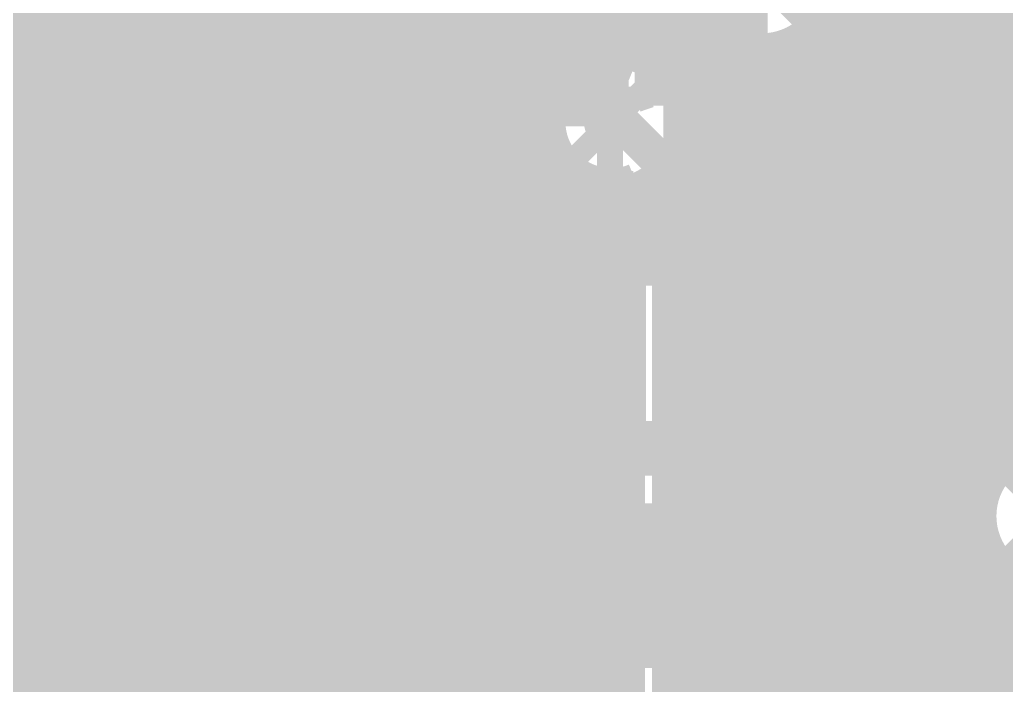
# Model space of a CAD drawing. Extents: x -11 to 221, y -93 to 178.
# Drawn here: x 50.03 to 60.84, y 64.95 to 72.24 of the extents above; entities that cross this region are included whole.
import ezdxf

# ---------------------------------------------------------------- set-up
doc = ezdxf.new("R2010")
doc.units = 0
doc.header["$MEASUREMENT"] = 0
doc.layers.get('0').update_dxf_attribs({"linetype": 'CONTINUOUS'})
for name, color, linetype in [('26-349-0_BOT', 7, 'CONTINUOUS'), ('26-349-0_DRD', 7, 'CONTINUOUS'), ('26-349-0_DRL', 2, 'CONTINUOUS'), ('26-349-0_FAB', 1, 'CONTINUOUS'), ('26-349-0_IN1', 3, 'CONTINUOUS'), ('26-349-0_IN2', 5, 'CONTINUOUS'), ('26-349-0_SMB', 10, 'CONTINUOUS'), ('26-349-0_SMT', 14, 'CONTINUOUS'), ('26-349-0_SPT', 9, 'CONTINUOUS'), ('26-349-0_SST', 12, 'CONTINUOUS'), ('26-349-0_TOP', 11, 'CONTINUOUS'), ('THRUHOLE_TAP', 15, 'CONTINUOUS')]:
    doc.layers.add(name, color=color, linetype=linetype)

# ---------------------------------------------------------------- blocks, each defined once
blk = doc.blocks.new('ROUND_50')
at = {"const_width": 1.09982}
blk.add_lwpolyline([(-0.54991, 0, 1), (0.54991, 0, 1)], format="xyb", close=True, dxfattribs=at)
blk = doc.blocks.new('ROUND_74')
at = {"const_width": 0.29972}
blk.add_lwpolyline([(-0.14986, 0, 1), (0.14986, 0, 1)], format="xyb", close=True, dxfattribs=at)
blk = doc.blocks.new('ROUND_78')
at = {"const_width": 0.29972}
blk.add_lwpolyline([(-0.14986, 0, 1), (0.14986, 0, 1)], format="xyb", close=True, dxfattribs=at)
blk = doc.blocks.new('ROUND_96')
at = {"const_width": 0.50038}
blk.add_lwpolyline([(-0.25019, 0, 1), (0.25019, 0, 1)], format="xyb", close=True, dxfattribs=at)
blk = doc.blocks.new('ROUND_98')
at = {"const_width": 0.10033}
blk.add_lwpolyline([(-0.050164, 0, 1), (0.050164, 0, 1)], format="xyb", close=True, dxfattribs=at)
blk = doc.blocks.new('ROUND_102')
at = {"const_width": 0.10033}
blk.add_lwpolyline([(-0.050164, 0, 1), (0.050164, 0, 1)], format="xyb", close=True, dxfattribs=at)
blk = doc.blocks.new('RECTANGLE_4')
blk.add_solid([(0.4064, 0.4826), (0.4064, -0.4826), (-0.4064, 0.4826), (-0.4064, -0.4826)])
blk = doc.blocks.new('RECTANGLE_7')
blk.add_solid([(1.14935, 1.12522), (1.14935, -1.12522), (-1.14935, 1.12522), (-1.14935, -1.12522)])
blk = doc.blocks.new('RECTANGLE_47')
blk.add_solid([(0.508, 0.9017), (0.508, -0.9017), (-0.508, 0.9017), (-0.508, -0.9017)])
blk = doc.blocks.new('RECTANGLE_63')
blk.add_solid([(0.59944, 1.12522), (0.59944, -1.12522), (-0.59944, 1.12522), (-0.59944, -1.12522)])
blk = doc.blocks.new('OBLONG_64')
at = {"const_width": 0.35052}
blk.add_lwpolyline([(0.27432, 0), (-0.27432, 0)], dxfattribs=at)
at = {"const_width": 0.17526}
for points in [[(-0.36195, 0, 1), (-0.18669, 0, 1)], [(0.18669, 0, 1), (0.36195, 0, 1)]]:
    blk.add_lwpolyline(points, format="xyb", close=True, dxfattribs=at)
blk = doc.blocks.new('RECTANGLE_87')
blk.add_solid([(0.32004, 0.84455), (0.32004, -0.84455), (-0.32004, 0.84455), (-0.32004, -0.84455)])
blk = doc.blocks.new('ROUND_88')
at = {"const_width": 0.10033}
blk.add_lwpolyline([(-0.050164, 0, 1), (0.050164, 0, 1)], format="xyb", close=True, dxfattribs=at)
blk = doc.blocks.new('ROUND_90')
at = {"const_width": 0.50038}
blk.add_lwpolyline([(-0.25019, 0, 1), (0.25019, 0, 1)], format="xyb", close=True, dxfattribs=at)

msp = doc.modelspace()

# ---------------------------------------------------------------- linework, layer by layer
at = {"layer": '26-349-0_BOT'}
for points, const_width in [([(81.407, 29.21), (80.8101, 29.21), (62.23, 29.21), (60.706, 30.734), (60.706, 65.151), (59.436, 66.421), (59.436, 104.648), (58.674, 105.41), (58.42, 105.41)], 0.381), ([(50.0634, 97.409), (50.0634, 69.80428)], 0.254), ([(50.292, 97.409), (50.292, 69.91604)], 0.254), ([(51.6636, 97.409), (51.6636, 69.72046)], 0.254), ([(51.8922, 97.409), (51.8922, 69.50202)], 0.254), ([(52.1208, 97.409), (52.1208, 69.12864)], 0.254), ([(52.3494, 97.409), (52.3494, 53.9877)], 0.254), ([(52.578, 97.409), (52.578, 54.08422)], 0.254), ([(52.8066, 97.409), (52.8066, 54.0893)], 0.254), ([(53.0352, 97.409), (53.0352, 54.00294)], 0.254), ([(53.2638, 97.409), (53.2638, 53.75656)], 0.254), ([(53.4924, 97.409), (53.4924, 55.91048)], 0.254), ([(53.721, 97.409), (53.721, 56.25338)], 0.254), ([(53.9496, 97.409), (53.9496, 56.3626)], 0.254), ([(54.1782, 97.409), (54.1782, 56.37784)], 0.254), ([(54.4068, 97.409), (54.4068, 56.30418)], 0.254), ([(54.6354, 97.409), (54.6354, 56.08828)], 0.254), ([(54.864, 97.409), (54.864, 51.88458)], 0.254), ([(55.0926, 97.409), (55.0926, 51.71186)], 0.254), ([(56.4642, 79.26578), (56.4642, 71.74738)], 0.254), ([(55.3212, 79.2099), (55.3212, 40.513)], 0.254), ([(51.435, 79.12862), (51.435, 69.86016)], 0.254), ([(50.5206, 79.0194), (50.5206, 69.98208)], 0.254), ([(51.2064, 78.93812), (51.2064, 69.9516)], 0.254), ([(55.5498, 78.96606), (55.5498, 40.513)], 0.254), ([(56.2356, 78.9813), (56.2356, 71.68388)], 0.254), ([(50.7492, 78.89748), (50.7492, 70.00748)], 0.254), ([(50.9778, 78.87462), (50.9778, 69.99732)], 0.254), ([(55.7784, 78.8797), (55.7784, 45.48886)], 0.254), ([(56.007, 78.88478), (56.007, 71.49084)], 0.254), ([(57.277, 51.943), (57.277, 75.184)], 0.381), ([(56.6928, 74.94778), (56.6928, 71.72452)], 0.254), ([(56.7563, 74.8284), (56.7563, 71.70166)], 0.254), ([(58.039, 56.769), (58.039, 72.644), (58.039, 72.6948), (58.166, 72.69988)], 0.381), ([(56.7563, 72.2884), (17.145, 72.2884)], 0.254), ([(56.7563, 72.0598), (17.145, 72.0598)], 0.254), ([(56.7563, 71.8312), (17.145, 71.8312)], 0.254), ([(56.1086, 71.6026), (17.145, 71.6026)], 0.254), ([(55.93842, 71.374), (17.145, 71.374)], 0.254), ([(55.88508, 71.1454), (17.145, 71.1454)], 0.254), ([(55.9181, 70.9168), (17.145, 70.9168)], 0.254), ([(56.007, 70.74662), (56.007, 63.87084)], 0.254), ([(56.05526, 70.6882), (17.145, 70.6882)], 0.254), ([(56.2356, 70.55612), (56.2356, 64.06388)], 0.254), ([(56.6928, 70.51548), (56.6928, 64.10452)], 0.254), ([(56.7563, 70.53834), (56.7563, 64.08166)], 0.254), ([(56.7563, 70.4596), (26.19248, 70.4596)], 0.254), ([(56.4642, 70.49262), (56.4642, 64.12738)], 0.254), ([(56.7563, 70.231), (26.53538, 70.231)], 0.254), ([(50.65268, 70.0024), (26.6446, 70.0024)], 0.254), ([(56.7563, 70.0024), (50.94732, 70.0024)], 0.254), ([(50.0126, 69.7738), (26.65984, 69.7738)], 0.254), ([(56.7563, 69.7738), (51.5874, 69.7738)], 0.254), ([(56.7563, 69.5452), (51.8541, 69.5452)], 0.254), ([(56.7563, 69.3166), (52.02428, 69.3166)], 0.254), ([(56.7563, 69.088), (52.13604, 69.088)], 0.254), ([(56.7563, 68.8594), (52.20208, 68.8594)], 0.254), ([(56.7563, 68.6308), (52.22748, 68.6308)], 0.254), ([(56.7563, 68.4022), (52.21732, 68.4022)], 0.254), ([(56.7563, 68.1736), (52.1716, 68.1736)], 0.254), ([(52.1208, 68.03136), (52.1208, 53.70322)], 0.254), ([(56.7563, 67.945), (52.08016, 67.945)], 0.254), ([(56.7563, 67.7164), (51.94046, 67.7164)], 0.254), ([(51.8922, 67.65544), (51.8922, 40.513)], 0.254), ([(56.7563, 67.4878), (51.72202, 67.4878)], 0.254), ([(51.6636, 67.43954), (51.6636, 40.513)], 0.254), ([(50.25136, 67.2592), (17.145, 67.2592)], 0.254), ([(50.0634, 67.35318), (50.0634, 40.513)], 0.254), ([(56.7563, 67.2592), (51.34864, 67.2592)], 0.254), ([(51.435, 67.2973), (51.435, 40.513)], 0.254), ([(50.292, 67.24396), (50.292, 40.513)], 0.254), ([(50.5206, 67.17792), (50.5206, 40.513)], 0.254), ([(50.7492, 67.14998), (50.7492, 40.513)], 0.254), ([(50.9778, 67.16014), (50.9778, 40.513)], 0.254), ([(51.2064, 67.2084), (51.2064, 40.513)], 0.254), ([(56.7563, 67.0306), (17.145, 67.0306)], 0.254), ([(56.7563, 66.802), (17.145, 66.802)], 0.254), ([(56.7563, 66.5734), (17.145, 66.5734)], 0.254), ([(56.7563, 66.3448), (17.145, 66.3448)], 0.254), ([(56.7563, 66.1162), (17.145, 66.1162)], 0.254), ([(56.7563, 65.8876), (17.145, 65.8876)], 0.254), ([(56.7563, 65.659), (17.145, 65.659)], 0.254), ([(56.7563, 65.4304), (17.145, 65.4304)], 0.254), ([(56.7563, 65.2018), (17.145, 65.2018)], 0.254), ([(56.7563, 64.9732), (17.145, 64.9732)], 0.254)]:
    msp.add_lwpolyline(points, dxfattribs=dict(at, const_width=const_width))
at = {"layer": '26-349-0_BOT', "const_width": 0.254}
for points in [[(56.515, 71.74992, 0.4142136), (55.88508, 71.12)], [(56.515, 71.74992, 0.4142136), (55.88508, 71.12)], [(56.7563, 71.70166, 0.0986279), (56.515, 71.74972)], [(56.7563, 71.70166, 0.0986279), (56.515, 71.74972)], [(55.88508, 71.12, 0.4142136), (56.515, 70.49008)], [(55.88508, 71.12, 0.4142136), (56.515, 70.49008)], [(56.515, 70.49008, 0.0986273), (56.75637, 70.53816)], [(56.515, 70.49008, 0.0986273), (56.75637, 70.53816)], [(50.8, 70.01002, 0.4142136), (49.36998, 68.58)], [(52.23002, 68.58, 0.4142136), (50.8, 70.01002)], [(49.36998, 68.58, 0.4142136), (50.8, 67.14998)], [(50.8, 67.14998, 0.4142136), (52.23002, 68.58)]]:
    msp.add_lwpolyline(points, format="xyb", dxfattribs=at)
at = {"layer": '26-349-0_DRD', "const_width": 0.254}
for points in [[(60.5028, 74.8538), (60.5028, 72.3138)], [(63.0428, 74.8538), (60.5028, 72.3138)], [(60.5028, 74.8538), (60.5028, 72.3138)], [(63.0428, 74.8538), (60.5028, 72.3138)], [(59.436, 71.42988), (56.896, 73.96988), (56.896, 71.42988)], [(56.896, 73.96988), (56.896, 71.42988)], [(59.436, 73.96988), (56.896, 71.42988)], [(59.436, 71.42988), (56.896, 73.96988)], [(56.896, 73.96988), (56.896, 71.42988)], [(59.436, 73.96988), (56.896, 71.42988)], [(59.436, 71.42988), (56.896, 73.96988)], [(56.896, 73.96988), (56.896, 71.42988)], [(59.436, 73.96988), (56.896, 71.42988)], [(59.436, 71.42988), (56.896, 73.96988)], [(56.896, 73.96988), (56.896, 71.42988)], [(59.436, 73.96988), (56.896, 71.42988)], [(59.436, 73.96988), (56.896, 71.42988)], [(59.436, 71.42988), (56.896, 73.96988)], [(59.436, 71.42988), (59.436, 73.96988)], [(59.436, 71.42988), (59.436, 73.96988)], [(59.436, 71.42988), (59.436, 73.96988)], [(59.436, 71.42988), (59.436, 73.96988)], [(59.436, 71.42988), (59.436, 73.96988)], [(52.705, 73.66), (52.705, 71.12)], [(55.245, 73.66), (52.705, 71.12)], [(55.245, 71.12), (52.705, 73.66)], [(55.245, 71.12), (55.245, 73.66)], [(55.245, 72.39), (55.245, 69.85)], [(57.785, 72.39), (55.245, 69.85)], [(57.785, 69.85), (55.245, 72.39)], [(55.245, 72.39), (55.245, 69.85)], [(57.785, 72.39), (55.245, 69.85)], [(57.785, 69.85), (55.245, 72.39)], [(57.785, 69.85), (57.785, 72.39)], [(57.785, 69.85), (57.785, 72.39)], [(60.5028, 72.3138), (63.0428, 72.3138)], [(60.5028, 72.3138), (63.0428, 72.3138)], [(51.435, 71.755), (51.435, 69.215)], [(53.975, 71.755), (51.435, 71.755)], [(53.975, 71.755), (51.435, 69.215)], [(53.975, 69.215), (51.435, 71.755)], [(52.705, 71.755), (52.705, 69.215)], [(55.245, 71.755), (52.705, 71.755)], [(55.245, 71.755), (52.705, 69.215)], [(55.245, 69.215), (52.705, 71.755)], [(53.975, 71.755), (53.975, 69.215)], [(56.515, 71.755), (53.975, 71.755)], [(56.515, 71.755), (53.975, 69.215)], [(56.515, 69.215), (53.975, 71.755)], [(53.975, 69.215), (53.975, 71.755)], [(55.245, 69.215), (55.245, 71.755)], [(56.515, 69.215), (56.515, 71.755)], [(56.896, 71.42988), (59.436, 71.42988)], [(56.896, 71.42988), (59.436, 71.42988)], [(56.896, 71.42988), (59.436, 71.42988)], [(56.896, 71.42988), (59.436, 71.42988)], [(56.896, 71.42988), (59.436, 71.42988)], [(52.705, 71.12), (55.245, 71.12)], [(51.435, 70.485), (51.435, 67.945)], [(53.975, 70.485), (51.435, 70.485)], [(53.975, 70.485), (51.435, 67.945)], [(53.975, 67.945), (51.435, 70.485)], [(52.705, 70.485), (52.705, 67.945)], [(55.245, 70.485), (52.705, 70.485)], [(55.245, 70.485), (52.705, 67.945)], [(55.245, 67.945), (52.705, 70.485)], [(53.975, 70.485), (53.975, 67.945)], [(56.515, 70.485), (53.975, 70.485)], [(56.515, 70.485), (53.975, 67.945)], [(56.515, 67.945), (53.975, 70.485)], [(53.975, 67.945), (53.975, 70.485)], [(55.245, 67.945), (55.245, 70.485)], [(56.515, 67.945), (56.515, 70.485)], [(55.245, 69.85), (57.785, 69.85)], [(55.245, 69.85), (57.785, 69.85)], [(50.8, 69.215), (50.165, 68.58)], [(51.435, 68.58), (50.8, 69.215)], [(51.435, 69.215), (51.435, 66.675)], [(53.975, 69.215), (51.435, 69.215)], [(53.975, 69.215), (51.435, 66.675)], [(53.975, 66.675), (51.435, 69.215)], [(51.435, 69.215), (53.975, 69.215)], [(52.705, 69.215), (52.705, 66.675)], [(55.245, 69.215), (52.705, 69.215)], [(55.245, 69.215), (52.705, 66.675)], [(55.245, 66.675), (52.705, 69.215)], [(52.705, 69.215), (55.245, 69.215)], [(53.975, 66.675), (53.975, 69.215)], [(53.975, 69.215), (53.975, 66.675)], [(56.515, 69.215), (53.975, 69.215)], [(56.515, 69.215), (53.975, 66.675)], [(56.515, 66.675), (53.975, 69.215)], [(53.975, 69.215), (56.515, 69.215)], [(55.245, 66.675), (55.245, 69.215)], [(56.515, 66.675), (56.515, 69.215)], [(50.165, 68.58), (50.8, 67.945)], [(50.8, 67.945), (51.435, 68.58)], [(60.071, 68.072), (60.071, 65.532)], [(62.611, 68.072), (60.071, 68.072)], [(62.611, 68.072), (60.071, 65.532)], [(62.611, 65.532), (60.071, 68.072)], [(50.165, 67.945), (50.165, 65.405)], [(52.705, 67.945), (50.165, 67.945)], [(52.705, 67.945), (50.165, 65.405)], [(52.705, 65.405), (50.165, 67.945)], [(51.435, 67.945), (51.435, 65.405)], [(53.975, 67.945), (51.435, 67.945)], [(53.975, 67.945), (51.435, 65.405)], [(53.975, 65.405), (51.435, 67.945)], [(51.435, 67.945), (53.975, 67.945)], [(52.705, 65.405), (52.705, 67.945)], [(52.705, 67.945), (52.705, 65.405)], [(55.245, 67.945), (52.705, 67.945)], [(55.245, 67.945), (52.705, 65.405)], [(55.245, 65.405), (52.705, 67.945)], [(52.705, 67.945), (55.245, 67.945)], [(53.975, 67.945), (53.975, 65.405)], [(56.515, 67.945), (53.975, 67.945)], [(56.515, 67.945), (53.975, 65.405)], [(56.515, 65.405), (53.975, 67.945)], [(53.975, 65.405), (53.975, 67.945)], [(53.975, 67.945), (56.515, 67.945)], [(55.245, 65.405), (55.245, 67.945)], [(56.515, 65.405), (56.515, 67.945)], [(57.531, 67.31), (57.531, 64.77)], [(60.071, 67.31), (57.531, 67.31)], [(60.071, 67.31), (57.531, 64.77)], [(60.071, 64.77), (57.531, 67.31)], [(60.071, 64.77), (60.071, 67.31)], [(51.435, 66.675), (53.975, 66.675)], [(52.705, 66.675), (52.705, 64.135)], [(55.245, 66.675), (52.705, 66.675)], [(55.245, 66.675), (52.705, 64.135)], [(55.245, 64.135), (52.705, 66.675)], [(52.705, 66.675), (55.245, 66.675)], [(53.975, 66.675), (53.975, 64.135)], [(56.515, 66.675), (53.975, 66.675)], [(56.515, 66.675), (53.975, 64.135)], [(56.515, 64.135), (53.975, 66.675)], [(53.975, 66.675), (56.515, 66.675)], [(55.245, 64.135), (55.245, 66.675)], [(56.515, 64.135), (56.515, 66.675)], [(60.071, 65.532), (62.611, 65.532)], [(50.165, 65.405), (52.705, 65.405)], [(51.435, 65.405), (53.975, 65.405)], [(52.705, 65.405), (52.705, 62.865)], [(55.245, 65.405), (52.705, 65.405)], [(55.245, 65.405), (52.705, 62.865)], [(55.245, 62.865), (52.705, 65.405)], [(52.705, 65.405), (55.245, 65.405)], [(53.975, 65.405), (53.975, 62.865)], [(56.515, 65.405), (53.975, 65.405)], [(56.515, 65.405), (53.975, 62.865)], [(56.515, 62.865), (53.975, 65.405)], [(53.975, 65.405), (56.515, 65.405)], [(55.245, 62.865), (55.245, 65.405)], [(56.515, 62.865), (56.515, 65.405)]]:
    msp.add_lwpolyline(points, dxfattribs=at)
at = {"layer": '26-349-0_FAB', "const_width": 0.254}
for points in [[(-7.62, 142.24), (-7.62, 102.87), (17.78, 102.87), (17.78, 93.345), (55.88, 93.345), (55.88, 55.245), (48.895, 55.245), (48.895, -6.985), (109.22, -6.985), (109.22, 45.72), (66.04, 45.72), (66.04, 142.875), (33.655, 142.875), (27.94, 148.59), (27.94, 152.4), (11.43, 152.4), (11.43, 142.24), (-7.62, 142.24)], [(17.78, 88.9), (17.78, 41.275), (47.625, 41.275), (47.625, 56.515), (55.245, 56.515), (55.245, 92.71), (17.78, 92.71), (17.78, 88.9)]]:
    msp.add_lwpolyline(points, dxfattribs=at)
at = {"layer": '26-349-0_IN1'}
for points, const_width in [([(59.4614, 129.98704), (59.4614, 25.88768)], 0.254), ([(59.2328, 112.395), (59.2328, 52.324)], 0.254), ([(59.69, 91.83878), (59.69, 25.62098)], 0.254), ([(59.0042, 82.02422), (59.0042, 52.6415)], 0.254), ([(50.8, 68.58), (50.8, 70.231), (50.927, 70.358), (50.927, 71.501), (50.927, 79.502)], 0.381), ([(50.8, 68.58), (50.927, 68.707), (50.927, 70.358), (50.927, 71.501), (50.927, 79.502)], 0.381), ([(59.9186, 76.33462), (59.9186, 25.07996)], 0.254), ([(60.1472, 76.16952), (60.1472, 5.461)], 0.254), ([(60.3758, 76.10602), (60.3758, 5.461)], 0.254), ([(60.579, 76.11364), (60.579, 23.876)], 0.254), ([(57.1754, 74.4601), (57.1754, 71.46544)], 0.254), ([(57.404, 74.46264), (57.404, 71.23684)], 0.254), ([(56.9468, 74.33818), (56.9468, 71.70928)], 0.254), ([(56.769, 74.2442), (56.769, 71.8058)], 0.254), ([(58.7756, 72.29602), (58.7756, 52.76342)], 0.254), ([(57.6199, 72.2122), (56.769, 72.2122)], 0.254), ([(57.6326, 72.1995), (57.6326, 71.0057)], 0.254), ([(60.579, 72.2122), (58.70956, 72.2122)], 0.254), ([(57.8612, 72.0344), (57.8612, 57.47766)], 0.254), ([(58.547, 72.07504), (58.547, 57.29478)], 0.254), ([(58.01614, 71.9836), (56.769, 71.9836)], 0.254), ([(58.0898, 71.9709), (58.0898, 57.49798)], 0.254), ([(60.579, 71.9836), (58.31332, 71.9836)], 0.254), ([(58.3184, 71.9836), (58.3184, 57.44464)], 0.254), ([(60.579, 71.755), (56.87822, 71.755)], 0.254), ([(56.515, 71.12), (56.134, 71.501), (50.927, 71.501), (50.927, 70.358), (50.8, 70.231), (50.8, 68.58)], 0.381), ([(60.579, 71.5264), (57.12206, 71.5264)], 0.254), ([(57.1373, 71.50354), (57.58434, 71.0565)], 0.254), ([(60.579, 71.2978), (57.34304, 71.2978)], 0.254), ([(56.515, 63.5), (57.15, 64.135), (57.15, 70.612), (56.642, 71.12), (56.515, 71.12)], 0.381), ([(60.579, 71.0692), (57.57164, 71.0692)], 0.254), ([(60.579, 70.8406), (57.72912, 70.8406)], 0.254), ([(57.7723, 70.612), (57.7723, 64.135)], 0.254), ([(60.579, 70.612), (57.7723, 70.612)], 0.254), ([(60.579, 70.3834), (57.7723, 70.3834)], 0.254), ([(60.579, 70.1548), (57.7723, 70.1548)], 0.254), ([(60.579, 69.9262), (57.7723, 69.9262)], 0.254), ([(60.579, 69.6976), (57.7723, 69.6976)], 0.254), ([(60.579, 69.469), (57.7723, 69.469)], 0.254), ([(60.579, 69.2404), (57.7723, 69.2404)], 0.254), ([(60.579, 69.0118), (57.7723, 69.0118)], 0.254), ([(60.579, 68.7832), (57.7723, 68.7832)], 0.254), ([(60.579, 68.5546), (57.7723, 68.5546)], 0.254), ([(60.579, 68.326), (57.7723, 68.326)], 0.254), ([(60.579, 68.0974), (57.7723, 68.0974)], 0.254), ([(60.579, 67.8688), (57.7723, 67.8688)], 0.254), ([(60.579, 67.6402), (57.7723, 67.6402)], 0.254), ([(60.579, 67.4116), (57.7723, 67.4116)], 0.254), ([(60.579, 67.183), (57.7723, 67.183)], 0.254), ([(60.579, 66.9544), (57.7723, 66.9544)], 0.254), ([(60.579, 66.7258), (57.7723, 66.7258)], 0.254), ([(60.579, 66.4972), (57.7723, 66.4972)], 0.254), ([(60.579, 66.2686), (57.7723, 66.2686)], 0.254), ([(60.579, 66.04), (57.7723, 66.04)], 0.254), ([(60.579, 65.8114), (57.7723, 65.8114)], 0.254), ([(60.579, 65.5828), (57.7723, 65.5828)], 0.254), ([(60.579, 65.3542), (57.7723, 65.3542)], 0.254), ([(60.579, 65.1256), (57.7723, 65.1256)], 0.254), ([(60.579, 64.897), (57.7723, 64.897)], 0.254)]:
    msp.add_lwpolyline(points, dxfattribs=dict(at, const_width=const_width))
at = {"layer": '26-349-0_IN1', "const_width": 0.254}
for points in [[(57.43448, 72.69988, 0.4142136), (58.166, 71.96836)], [(57.43448, 72.69988, 0.4142136), (58.166, 71.96836)], [(58.166, 71.96836, 0.4142136), (58.89752, 72.69988)], [(58.166, 71.96836, 0.4142136), (58.89752, 72.69988)], [(57.1373, 71.50354, 0.1674784), (56.76889, 71.80549)], [(57.1373, 71.50354, 0.1674784), (56.76889, 71.80549)], [(57.7723, 70.612, 0.1989124), (57.59003, 71.05203)]]:
    msp.add_lwpolyline(points, format="xyb", dxfattribs=at)
at = {"layer": '26-349-0_IN2', "const_width": 0.254}
for points in [[(59.4106, 130.00736), (59.4106, 66.44386)], [(59.6392, 94.234), (59.6392, 58.59018)], [(59.8678, 93.9165), (59.8678, 25.26538)], [(60.7822, 93.9165), (60.7822, 67.27444)], [(60.0964, 93.79204), (60.0964, 5.461)], [(60.325, 93.75648), (60.325, 5.461)], [(60.5536, 93.79204), (60.5536, 5.461)], [(59.182, 82.296), (59.182, 66.66484)], [(58.9534, 81.9785), (58.9534, 66.75628)], [(57.404, 74.46264), (57.404, 61.468)], [(57.5818, 72.26046), (57.5818, 57.3405)], [(57.6199, 72.2122), (57.404, 72.2122)], [(64.516, 72.2122), (58.70956, 72.2122)], [(58.7248, 72.22744), (58.7248, 66.76644)], [(57.8104, 72.0598), (57.8104, 57.46242)], [(58.4962, 72.0471), (58.4962, 66.70548)], [(58.01614, 71.9836), (57.404, 71.9836)], [(58.039, 71.97852), (58.039, 57.50052)], [(58.2676, 71.97598), (58.2676, 66.54038)], [(64.516, 71.9836), (58.31332, 71.9836)], [(64.516, 71.755), (57.404, 71.755)], [(64.516, 71.5264), (57.404, 71.5264)], [(64.516, 71.2978), (57.404, 71.2978)], [(64.516, 71.0692), (57.404, 71.0692)], [(64.516, 70.8406), (57.404, 70.8406)], [(64.516, 70.612), (57.404, 70.612)], [(64.516, 70.3834), (57.404, 70.3834)], [(64.516, 70.1548), (57.404, 70.1548)], [(64.516, 69.9262), (57.404, 69.9262)], [(64.516, 69.6976), (57.404, 69.6976)], [(64.516, 69.469), (57.404, 69.469)], [(64.516, 69.2404), (57.404, 69.2404)], [(64.516, 69.0118), (57.404, 69.0118)], [(64.516, 68.7832), (57.404, 68.7832)], [(64.516, 68.5546), (57.404, 68.5546)], [(64.516, 68.326), (57.404, 68.326)], [(64.516, 68.0974), (57.404, 68.0974)], [(64.516, 67.8688), (57.404, 67.8688)], [(64.516, 67.6402), (57.404, 67.6402)], [(60.93714, 67.4116), (57.404, 67.4116)], [(60.71616, 67.183), (57.404, 67.183)], [(60.62472, 66.9544), (57.404, 66.9544)], [(58.547, 66.7258), (57.404, 66.7258)], [(60.61202, 66.7258), (59.055, 66.7258)], [(58.2295, 66.4972), (57.404, 66.4972)], [(60.67552, 66.4972), (59.3725, 66.4972)], [(60.7822, 66.32956), (60.7822, 5.461)], [(58.10504, 66.2686), (57.404, 66.2686)], [(60.84062, 66.2686), (59.49442, 66.2686)], [(58.06948, 66.04), (57.404, 66.04)], [(64.516, 66.04), (59.53252, 66.04)], [(58.10504, 65.8114), (57.404, 65.8114)], [(64.516, 65.8114), (59.49442, 65.8114)], [(59.4106, 65.63614), (59.4106, 58.96864)], [(58.2295, 65.5828), (57.404, 65.5828)], [(58.2676, 65.53962), (58.2676, 58.73496)], [(64.516, 65.5828), (59.3725, 65.5828)], [(59.182, 65.41516), (59.182, 59.1058)], [(58.547, 65.3542), (57.404, 65.3542)], [(58.4962, 65.37452), (58.4962, 59.00928)], [(58.7248, 65.31102), (58.7248, 59.12104)], [(58.9534, 65.32372), (58.9534, 59.15152)], [(61.4172, 65.3542), (59.055, 65.3542)], [(61.4172, 65.1256), (57.404, 65.1256)], [(61.4172, 64.897), (57.404, 64.897)]]:
    msp.add_lwpolyline(points, dxfattribs=at)
for points in [[(57.43448, 72.69988, 0.4142136), (58.166, 71.96836)], [(57.43448, 72.69988, 0.4142136), (58.166, 71.96836)], [(58.166, 71.96836, 0.4142136), (58.89752, 72.69988)], [(58.166, 71.96836, 0.4142136), (58.89752, 72.69988)], [(61.341, 67.53352, 0.4142136), (60.60948, 66.802)], [(58.801, 66.77152, 0.4142136), (58.06948, 66.04)], [(59.53252, 66.04, 0.4142136), (58.801, 66.77152)], [(60.60948, 66.802, 0.4142136), (61.341, 66.07048)], [(58.06948, 66.04, 0.4142136), (58.801, 65.30848)], [(58.801, 65.30848, 0.4142136), (59.53252, 66.04)]]:
    msp.add_lwpolyline(points, format="xyb", dxfattribs=at)
at = {"layer": '26-349-0_SMB', "const_width": 0.254}
for points in [[(52.1462, 97.028), (52.1462, 56.769)], [(52.3748, 97.028), (52.3748, 56.769)], [(52.6034, 97.028), (52.6034, 56.769)], [(52.832, 97.028), (52.832, 56.769)], [(53.0606, 97.028), (53.0606, 56.769)], [(53.2892, 97.028), (53.2892, 56.769)], [(53.5178, 97.028), (53.5178, 56.769)], [(53.7464, 97.028), (53.7464, 56.769)], [(53.975, 97.028), (53.975, 56.769)], [(54.2036, 97.028), (54.2036, 56.769)], [(54.4322, 97.028), (54.4322, 56.769)], [(54.6608, 97.028), (54.6608, 56.769)], [(50.0888, 78.359), (50.0888, 54.737)], [(50.3174, 78.359), (50.3174, 54.737)], [(50.546, 78.359), (50.546, 54.737)], [(50.7746, 78.359), (50.7746, 54.737)], [(51.0032, 78.359), (51.0032, 54.737)], [(51.2318, 78.359), (51.2318, 54.737)], [(51.4604, 78.359), (51.4604, 54.737)], [(51.689, 78.359), (51.689, 54.737)], [(51.9176, 78.359), (51.9176, 54.737)], [(55.626, 76.835), (55.626, 56.769), (51.943, 56.769), (51.943, 54.737), (44.196, 54.737), (44.196, 51.308), (29.21, 51.308)], [(54.8894, 76.835), (54.8894, 56.769)], [(55.118, 76.835), (55.118, 56.769)], [(55.3466, 76.835), (55.3466, 56.769)], [(55.5752, 76.835), (55.5752, 56.769)], [(55.626, 72.2122), (47.879, 72.2122)], [(55.626, 71.9836), (47.879, 71.9836)], [(55.626, 71.755), (47.879, 71.755)], [(55.626, 71.5264), (47.879, 71.5264)], [(55.626, 71.2978), (47.879, 71.2978)], [(55.626, 71.0692), (47.879, 71.0692)], [(55.626, 70.8406), (47.879, 70.8406)], [(55.626, 70.612), (47.879, 70.612)], [(55.626, 70.3834), (47.879, 70.3834)], [(55.626, 70.1548), (47.879, 70.1548)], [(55.626, 69.9262), (47.879, 69.9262)], [(55.626, 69.6976), (47.879, 69.6976)], [(55.626, 69.469), (47.879, 69.469)], [(55.626, 69.2404), (47.879, 69.2404)], [(55.626, 69.0118), (47.879, 69.0118)], [(55.626, 68.7832), (47.879, 68.7832)], [(55.626, 68.5546), (47.879, 68.5546)], [(55.626, 68.326), (47.879, 68.326)], [(55.626, 68.0974), (47.879, 68.0974)], [(55.626, 67.8688), (47.879, 67.8688)], [(55.626, 67.6402), (47.879, 67.6402)], [(55.626, 67.4116), (47.879, 67.4116)], [(55.626, 67.183), (47.879, 67.183)], [(55.626, 66.9544), (17.526, 66.9544)], [(55.626, 66.7258), (17.526, 66.7258)], [(55.626, 66.4972), (17.526, 66.4972)], [(55.626, 66.2686), (17.526, 66.2686)], [(55.626, 66.04), (17.526, 66.04)], [(55.626, 65.8114), (17.526, 65.8114)], [(55.626, 65.5828), (17.526, 65.5828)], [(55.626, 65.3542), (17.526, 65.3542)], [(55.626, 65.1256), (17.526, 65.1256)], [(55.626, 64.897), (17.526, 64.897)]]:
    msp.add_lwpolyline(points, dxfattribs=at)
at = {"layer": '26-349-0_SMT', "const_width": 0.254}
for points in [[(53.467, 93.218), (53.467, 59.309)], [(53.6956, 93.218), (53.6956, 59.309)], [(53.9242, 93.218), (53.9242, 59.309)], [(54.1528, 93.218), (54.1528, 59.309)], [(54.3814, 93.218), (54.3814, 59.309)], [(56.769, 78.74), (56.769, 74.549), (54.61, 74.549), (54.61, 71.628), (56.134, 70.104)], [(53.34, 76.581), (53.34, 71.12)], [(54.61, 72.2122), (53.34, 72.2122)], [(54.61, 71.9836), (53.34, 71.9836)], [(54.61, 71.755), (53.34, 71.755)], [(54.61, 71.628), (54.61, 59.309)], [(54.7116, 71.5264), (53.34, 71.5264)], [(54.8386, 71.3994), (54.8386, 59.309)], [(54.9402, 71.2978), (53.34, 71.2978)], [(55.0672, 71.1708), (55.0672, 59.309)], [(52.324, 71.12), (51.689, 70.485)], [(55.1688, 71.0692), (52.2732, 71.0692)], [(52.324, 71.12), (52.324, 69.469)], [(53.34, 71.12), (52.324, 71.12)], [(52.5526, 71.12), (52.5526, 69.2404)], [(52.7812, 71.12), (52.7812, 59.309)], [(53.0098, 71.12), (53.0098, 59.309)], [(53.2384, 71.12), (53.2384, 59.309)], [(55.2958, 70.9422), (55.2958, 59.309)], [(55.3974, 70.8406), (52.0446, 70.8406)], [(52.0954, 70.8914), (52.0954, 69.6976)], [(55.5244, 70.7136), (55.5244, 59.309)], [(55.626, 70.612), (51.816, 70.612)], [(51.8668, 70.6628), (51.8668, 69.9262)], [(51.689, 70.485), (51.689, 70.104)], [(55.753, 70.485), (55.753, 67.564)], [(55.8546, 70.3834), (51.689, 70.3834)], [(55.9816, 70.2564), (55.9816, 67.564)], [(56.769, 70.104), (56.769, 67.564), (55.626, 67.564), (55.626, 62.992), (56.388, 62.23), (56.388, 59.309), (48.26, 59.309)], [(56.0832, 70.1548), (51.689, 70.1548)], [(51.689, 70.104), (52.578, 69.215)], [(56.769, 70.104), (56.134, 70.104)], [(56.2102, 70.104), (56.2102, 67.564)], [(56.4388, 70.104), (56.4388, 67.564)], [(56.6674, 70.104), (56.6674, 67.564)], [(56.769, 69.9262), (51.8668, 69.9262)], [(56.769, 69.6976), (52.0954, 69.6976)], [(56.769, 69.469), (52.324, 69.469)], [(56.769, 69.2404), (52.5526, 69.2404)], [(52.578, 69.215), (52.578, 66.929)], [(56.769, 69.0118), (52.578, 69.0118)], [(56.769, 68.7832), (52.578, 68.7832)], [(56.769, 68.5546), (52.578, 68.5546)], [(56.769, 68.326), (52.578, 68.326)], [(56.769, 68.0974), (52.578, 68.0974)], [(56.769, 67.8688), (52.578, 67.8688)], [(56.769, 67.6402), (52.578, 67.6402)], [(55.626, 67.4116), (52.578, 67.4116)], [(55.626, 67.183), (52.578, 67.183)], [(52.578, 66.929), (49.149, 66.929)], [(50.038, 66.929), (50.038, 59.309)], [(50.2666, 66.929), (50.2666, 59.309)], [(50.4952, 66.929), (50.4952, 59.309)], [(50.7238, 66.929), (50.7238, 59.309)], [(50.9524, 66.929), (50.9524, 59.309)], [(51.181, 66.929), (51.181, 59.309)], [(51.4096, 66.929), (51.4096, 59.309)], [(51.6382, 66.929), (51.6382, 59.309)], [(51.8668, 66.929), (51.8668, 59.309)], [(52.0954, 66.929), (52.0954, 59.309)], [(52.324, 66.929), (52.324, 59.309)], [(52.5526, 66.929), (52.5526, 59.309)], [(55.626, 66.9544), (52.578, 66.9544)], [(55.626, 66.7258), (47.879, 66.7258)], [(55.626, 66.4972), (47.879, 66.4972)], [(55.626, 66.2686), (47.879, 66.2686)], [(55.626, 66.04), (47.879, 66.04)], [(55.626, 65.8114), (48.26, 65.8114)], [(55.626, 65.5828), (48.26, 65.5828)], [(55.626, 65.3542), (48.26, 65.3542)], [(55.626, 65.1256), (48.26, 65.1256)], [(55.626, 64.897), (48.26, 64.897)]]:
    msp.add_lwpolyline(points, dxfattribs=at)
at = {"layer": '26-349-0_SST'}
for points, const_width in [([(56.12384, 74.87412), (56.12384, 71.17588), (51.82616, 71.17588), (51.82616, 74.87412), (56.12384, 74.87412)], 0.20066), ([(56.54294, 72.1868), (57.55894, 71.8312), (57.55894, 72.30618)], 0.1524), ([(61.7855, 71.9455), (58.8645, 71.9455), (58.8645, 70.3072), (61.7855, 70.3072), (61.7855, 71.9455)], 0.1524), ([(57.50814, 70.41642), (57.50814, 71.43242), (57.38876, 71.26224)], 0.1524), ([(56.90616, 70.58406), (56.84774, 70.41642), (56.49214, 70.41642), (56.43372, 70.58406), (56.43372, 71.26224), (56.49214, 71.43242), (56.84774, 71.43242), (56.90616, 71.26224)], 0.1524), ([(58.16854, 70.41642), (58.04916, 70.58406), (57.99074, 70.75424), (57.99074, 71.09206), (58.04916, 71.26224), (58.16854, 71.43242), (58.28792, 71.43242), (58.40476, 71.26224), (58.46572, 71.09206), (58.46572, 70.75424), (58.40476, 70.58406), (58.28792, 70.41642), (58.16854, 70.41642)], 0.1524), ([(57.62752, 70.41642), (57.38876, 70.41642)], 0.1524), ([(58.6105, 69.4055), (55.6895, 69.4055), (55.6895, 67.7672), (58.6105, 67.7672), (58.6105, 69.4055)], 0.1524), ([(61.7855, 69.4055), (58.8645, 69.4055), (58.8645, 67.7672), (61.7855, 67.7672), (61.7855, 69.4055)], 0.1524), ([(61.087, 67.437), (61.087, 64.643), (55.753, 64.643), (55.753, 67.437), (61.087, 67.437)], 0.1524), ([(45.89526, 65.43548), (45.89526, 65.7352), (51.89474, 65.7352), (51.89474, 65.43548)], 0.1524)]:
    msp.add_lwpolyline(points, dxfattribs=dict(at, const_width=const_width))
for points, const_width in [([(55.77332, 71.67626, 0.4142136), (55.64632, 71.54926)], 0.24892), ([(55.90032, 71.54926, 0.4142136), (55.77332, 71.67626)], 0.24892), ([(55.64886, 71.54926, 0.4142136), (55.77332, 71.4248)], 0.24892), ([(55.77332, 71.4248, 0.4142136), (55.89778, 71.54926)], 0.24892), ([(50.8, 69.98208, 0.4142136), (49.39792, 68.58)], 0.254), ([(52.20208, 68.58, 0.4142136), (50.8, 69.98208)], 0.254), ([(49.39792, 68.58, 0.4142136), (50.8, 67.17792)], 0.254), ([(50.8, 67.17792, 0.4142136), (52.20208, 68.58)], 0.254)]:
    msp.add_lwpolyline(points, format="xyb", dxfattribs=dict(at, const_width=const_width))
at = {"layer": '26-349-0_TOP'}
for points, const_width in [([(53.4924, 93.4847), (53.4924, 59.0423)], 0.254), ([(53.721, 93.4847), (53.721, 59.0423)], 0.254), ([(53.9496, 93.4847), (53.9496, 59.0423)], 0.254), ([(54.1782, 93.4847), (54.1782, 59.0423)], 0.254), ([(54.4068, 93.4847), (54.4068, 59.0423)], 0.254), ([(58.928, 75.9206), (58.928, 72.0344)], 0.254), ([(41.91, 71.84898), (50.89398, 71.84898), (51.74488, 72.69988), (52.52466, 72.69988)], 0.381), ([(54.59222, 72.2884), (53.35778, 72.2884)], 0.254), ([(58.7502, 72.26046), (58.7502, 69.2023)], 0.254), ([(58.928, 72.2884), (58.77052, 72.2884)], 0.254), ([(50.8, 68.58), (50.8, 70.739), (52.11064, 72.04964), (52.52466, 72.04964)], 0.381), ([(54.54396, 72.0598), (53.40604, 72.0598)], 0.254), ([(55.42534, 72.04964), (56.34736, 72.04964), (56.515, 71.882), (56.515, 71.12)], 0.381), ([(56.515, 71.12), (56.515, 71.882), (56.34736, 72.04964), (55.42534, 72.04964)], 0.381), ([(57.77992, 72.07758), (57.10428, 72.07758)], 0.254), ([(57.77992, 72.07758), (57.10428, 72.07758)], 0.254), ([(57.77992, 72.07758), (57.10428, 72.07758)], 0.254), ([(57.77992, 72.07758), (57.10428, 72.07758)], 0.254), ([(57.77992, 72.07758), (57.10428, 72.07758)], 0.254), ([(57.8104, 72.0598), (57.1119, 72.0598)], 0.254), ([(57.15, 72.07758), (57.15, 71.48322)], 0.254), ([(57.3786, 72.07758), (57.3786, 69.4944)], 0.254), ([(57.6072, 72.07758), (57.6072, 69.4944)], 0.254), ([(57.8358, 72.0471), (57.8358, 69.4944)], 0.254), ([(58.928, 72.0598), (58.51906, 72.0598)], 0.254), ([(58.5216, 72.0598), (58.5216, 69.4944)], 0.254), ([(58.7756, 72.0344), (58.7756, 70.2056)], 0.254), ([(58.928, 72.0344), (58.7756, 72.0344)], 0.254), ([(58.0644, 71.97598), (58.0644, 69.4944)], 0.254), ([(58.293, 71.97852), (58.293, 69.4944)], 0.254), ([(54.5846, 71.8312), (53.3654, 71.8312)], 0.254), ([(57.1373, 71.882), (57.1373, 71.50354)], 0.254), ([(58.7756, 71.8312), (57.1373, 71.8312)], 0.254), ([(54.6354, 71.72706), (54.6354, 59.0423)], 0.254), ([(54.73954, 71.6026), (53.20792, 71.6026)], 0.254), ([(53.2638, 71.65848), (53.2638, 59.0423)], 0.254), ([(58.7756, 71.6026), (57.1373, 71.6026)], 0.254), ([(53.0352, 71.49084), (53.0352, 59.0423)], 0.254), ([(54.864, 71.5137), (54.864, 59.0423)], 0.254), ([(52.36718, 71.42734), (51.4223, 70.47992)], 0.254), ([(55.8292, 71.374), (52.31384, 71.374)], 0.254), ([(52.3494, 71.40702), (52.3494, 65.69202)], 0.254), ([(52.52466, 71.42734), (52.36718, 71.42734)], 0.254), ([(52.578, 71.42988), (52.578, 65.69202)], 0.254), ([(52.79898, 71.44258), (52.66436, 71.44258)], 0.254), ([(52.8066, 71.44258), (52.8066, 65.69202)], 0.254), ([(55.0926, 71.44512), (55.0926, 59.0423)], 0.254), ([(55.2831, 71.44258), (55.14848, 71.44258)], 0.254), ([(55.3212, 71.43496), (55.3212, 59.0423)], 0.254), ([(55.84952, 71.42734), (55.42534, 71.42734)], 0.254), ([(55.5498, 71.42734), (55.5498, 59.0423)], 0.254), ([(55.7784, 71.42734), (55.7784, 69.4944)], 0.254), ([(58.7756, 71.374), (57.2008, 71.374)], 0.254), ([(50.40884, 71.22668), (43.34256, 71.22668)], 0.254), ([(50.0634, 71.22668), (50.0634, 69.92366)], 0.254), ([(50.292, 71.22668), (50.292, 71.09714)], 0.254), ([(50.40884, 71.22668), (50.36566, 71.1835)], 0.254), ([(52.1208, 71.17842), (52.1208, 69.3547)], 0.254), ([(61.0362, 68.58), (61.0362, 69.1388), (59.6138, 70.5612), (59.6138, 71.12)], 0.381), ([(50.32756, 71.1454), (43.34256, 71.1454)], 0.254), ([(55.78348, 71.1454), (52.08524, 71.1454)], 0.254), ([(58.7756, 71.1454), (57.24652, 71.1454)], 0.254), ([(51.8922, 70.94982), (51.8922, 69.65442)], 0.254), ([(50.2031, 70.9168), (43.34256, 70.9168)], 0.254), ([(55.81142, 70.9168), (51.85664, 70.9168)], 0.254), ([(58.7756, 70.9168), (57.21604, 70.9168)], 0.254), ([(50.1777, 70.739), (50.1777, 69.97954)], 0.254), ([(51.6636, 70.72122), (51.6636, 69.84492)], 0.254), ([(57.15, 70.75678), (57.15, 69.4944)], 0.254), ([(50.1777, 70.6882), (43.34256, 70.6882)], 0.254), ([(55.92318, 70.6882), (51.62804, 70.6882)], 0.254), ([(58.7756, 70.6882), (57.10428, 70.6882)], 0.254), ([(56.007, 70.59422), (56.007, 69.4944)], 0.254), ([(56.9214, 70.5104), (56.9214, 69.4944)], 0.254), ([(50.1777, 70.4596), (43.34256, 70.4596)], 0.254), ([(51.4223, 70.47992), (51.4223, 69.97954)], 0.254), ([(56.20004, 70.4596), (51.4223, 70.4596)], 0.254), ([(51.435, 70.49262), (51.435, 69.97446)], 0.254), ([(56.2356, 70.44436), (56.2356, 69.4944)], 0.254), ([(56.4642, 70.39102), (56.4642, 69.4944)], 0.254), ([(56.6928, 70.4088), (56.6928, 69.4944)], 0.254), ([(58.7756, 70.4596), (56.82996, 70.4596)], 0.254), ([(50.1777, 70.231), (37.7063, 70.231)], 0.254), ([(58.7756, 70.231), (51.4223, 70.231)], 0.254), ([(58.928, 70.2056), (58.7756, 70.2056)], 0.254), ([(58.928, 70.2056), (58.928, 69.4944)], 0.254), ([(50.1777, 70.0024), (37.7063, 70.0024)], 0.254), ([(58.928, 70.0024), (51.4223, 70.0024)], 0.254), ([(58.928, 69.7738), (51.76012, 69.7738)], 0.254), ([(58.928, 69.5452), (51.98872, 69.5452)], 0.254), ([(55.6006, 69.4944), (55.6006, 67.6656)], 0.254), ([(57.023, 69.4944), (55.6006, 69.4944)], 0.254), ([(56.4388, 69.4944), (56.4388, 68.58)], 0.254), ([(57.277, 69.4944), (57.023, 69.4944)], 0.254), ([(58.6994, 69.4944), (57.277, 69.4944)], 0.254), ([(58.6994, 69.4944), (58.6994, 69.2023)], 0.254), ([(58.7756, 69.4944), (58.7756, 69.2023)], 0.254), ([(58.928, 69.4944), (58.7756, 69.4944)], 0.254), ([(55.6006, 69.3166), (52.14366, 69.3166)], 0.254), ([(58.7756, 69.3166), (58.6994, 69.3166)], 0.254), ([(58.7756, 69.2023), (58.6994, 69.2023)], 0.254), ([(55.6006, 69.088), (52.24526, 69.088)], 0.254), ([(55.6006, 68.8594), (52.30622, 68.8594)], 0.254), ([(55.6006, 68.6308), (52.33162, 68.6308)], 0.254), ([(55.6006, 68.58), (56.4388, 68.58)], 0.254), ([(56.4388, 67.6656), (56.4388, 68.58)], 0.254), ([(56.7436, 66.04), (56.769, 66.04), (57.8612, 67.1322), (57.8612, 68.58)], 0.381), ([(59.6138, 68.58), (57.8612, 68.58)], 0.381), ([(55.6006, 68.4022), (52.32146, 68.4022)], 0.254), ([(55.6006, 68.1736), (52.27574, 68.1736)], 0.254), ([(55.6006, 67.945), (52.19446, 67.945)], 0.254), ([(52.1208, 67.8053), (52.1208, 65.69202)], 0.254), ([(55.6006, 67.7164), (52.06492, 67.7164)], 0.254), ([(57.023, 67.6656), (55.6006, 67.6656)], 0.254), ([(55.7784, 67.6656), (55.7784, 59.0423)], 0.254), ([(56.007, 67.6656), (56.007, 67.3735)], 0.254), ([(56.2356, 67.6656), (56.2356, 67.3735)], 0.254), ([(56.4642, 67.6656), (56.4642, 67.3735)], 0.254), ([(56.6928, 67.6656), (56.6928, 67.3735)], 0.254), ([(56.9214, 67.6656), (56.9214, 67.3735)], 0.254), ([(57.2389, 67.6656), (57.023, 67.6656)], 0.254), ([(57.15, 67.6656), (57.15, 67.3735)], 0.254), ([(57.2389, 67.6656), (57.2389, 67.38874)], 0.254), ([(57.2389, 67.4878), (51.87442, 67.4878)], 0.254), ([(51.8922, 67.50558), (51.8922, 65.69202)], 0.254), ([(55.8038, 67.3735), (55.8038, 64.7065)], 0.254), ([(57.22112, 67.3735), (55.8038, 67.3735)], 0.254), ([(50.0253, 67.2592), (49.1744, 67.2592)], 0.254), ([(55.8038, 67.2592), (51.5747, 67.2592)], 0.254), ([(51.6636, 67.31508), (51.6636, 65.69202)], 0.254), ([(50.0634, 67.23634), (50.0634, 65.69202)], 0.254), ([(51.435, 67.18554), (51.435, 65.69202)], 0.254), ([(50.292, 67.13474), (50.292, 65.69202)], 0.254), ([(50.5206, 67.07378), (50.5206, 65.69202)], 0.254), ([(50.7492, 67.04838), (50.7492, 65.69202)], 0.254), ([(50.9778, 67.05854), (50.9778, 65.69202)], 0.254), ([(51.2064, 67.10172), (51.2064, 65.69202)], 0.254), ([(55.8038, 67.0306), (49.1744, 67.0306)], 0.254), ([(55.8038, 66.802), (49.1744, 66.802)], 0.254), ([(55.8038, 66.5734), (49.1744, 66.5734)], 0.254), ([(55.8038, 66.3448), (47.0662, 66.3448)], 0.254), ([(55.8038, 66.1162), (47.0662, 66.1162)], 0.254), ([(56.7436, 66.04), (56.769, 66.04), (58.801, 66.04)], 0.381), ([(57.912, 62.23), (58.039, 62.23), (58.039, 64.008), (60.071, 66.04), (60.0964, 66.04)], 0.381), ([(55.8038, 65.8876), (47.0662, 65.8876)], 0.254), ([(52.92598, 65.69202), (49.76368, 65.69202), (49.76368, 62.57798)], 0.254), ([(51.34356, 65.69202), (51.34356, 64.135)], 0.254), ([(52.92598, 65.69202), (52.92598, 62.57798)], 0.254), ([(55.8038, 65.659), (52.92598, 65.659)], 0.254), ([(55.8038, 65.4304), (52.92598, 65.4304)], 0.254), ([(58.39714, 65.4304), (57.6834, 65.4304)], 0.254), ([(58.41492, 65.4177), (57.6834, 65.4177)], 0.254), ([(57.6834, 65.4177), (57.6834, 64.7065)], 0.254), ([(57.8358, 65.4177), (57.8358, 64.68364)], 0.254), ([(58.0644, 65.4177), (58.0644, 64.91224)], 0.254), ([(58.293, 65.4177), (58.293, 65.14084)], 0.254), ([(58.51652, 65.36436), (57.60466, 64.4525)], 0.254), ([(55.8038, 65.2018), (52.92598, 65.2018)], 0.254), ([(58.35142, 65.2018), (57.6834, 65.2018)], 0.254), ([(55.8038, 64.9732), (52.92598, 64.9732)], 0.254), ([(58.12282, 64.9732), (57.6834, 64.9732)], 0.254)]:
    msp.add_lwpolyline(points, dxfattribs=dict(at, const_width=const_width))
at = {"layer": '26-349-0_TOP', "const_width": 0.254}
for points in [[(58.166, 71.96836, 0.4142136), (58.89752, 72.69988)], [(58.166, 71.96836, 0.4142136), (58.89752, 72.69988)], [(53.40604, 72.04964, 0.1421472), (53.31176, 72.37457)], [(54.63794, 72.37476, 0.1427201), (54.54321, 72.04964)], [(52.79898, 71.44258, 0.4142136), (53.40604, 72.04964)], [(54.54396, 72.04964, 0.4142136), (55.14848, 71.44512)], [(57.1373, 71.882, 0.0802858), (57.10562, 72.07802)], [(57.1373, 71.882, 0.0802858), (57.10562, 72.07802)], [(57.77992, 72.07758, 0.1397213), (58.166, 71.96755)], [(57.77992, 72.07758, 0.1397213), (58.166, 71.96755)], [(57.24652, 71.12, 0.1389684), (57.13774, 71.50381)], [(57.24652, 71.12, 0.1389684), (57.13774, 71.50381)], [(52.52466, 71.42734, 0.0566066), (52.66422, 71.44319)], [(55.2831, 71.44258, 0.057603), (55.42534, 71.42614)], [(55.84952, 71.42734, 0.1085862), (55.78198, 71.12)], [(55.84952, 71.42734, 0.1085862), (55.78198, 71.12)], [(50.36058, 71.17842, 0.1989124), (50.17857, 70.739)], [(55.78348, 71.12, 0.4142136), (56.515, 70.38848)], [(55.78348, 71.12, 0.4142136), (56.515, 70.38848)], [(56.515, 70.38848, 0.4142136), (57.24652, 71.12)], [(56.515, 70.38848, 0.4142136), (57.24652, 71.12)], [(50.1777, 69.97954, 0.2963458), (49.26838, 68.58)], [(52.33162, 68.58, 0.2963459), (51.4223, 69.97954)], [(49.26838, 68.58, 0.4142136), (50.8, 67.04838)], [(50.8, 67.04838, 0.4142136), (52.33162, 68.58)], [(58.41492, 65.4177, 0.039212), (58.51681, 65.36505)]]:
    msp.add_lwpolyline(points, format="xyb", dxfattribs=at)

# ---------------------------------------------------------------- block references
at = {"layer": '26-349-0_BOT'}
for name, p in [('ROUND_74', (53.975, 72.39)), ('ROUND_78', (56.515, 71.12)), ('ROUND_74', (52.705, 70.485)), ('ROUND_74', (53.975, 70.485)), ('ROUND_74', (55.245, 70.485)), ('ROUND_50', (50.8, 68.58)), ('ROUND_74', (52.705, 69.215)), ('ROUND_74', (53.975, 69.215)), ('ROUND_74', (55.245, 69.215)), ('ROUND_74', (52.705, 67.945)), ('ROUND_74', (53.975, 67.945)), ('ROUND_74', (55.245, 67.945)), ('ROUND_74', (51.435, 66.675)), ('ROUND_74', (52.705, 66.675)), ('ROUND_74', (53.975, 66.675)), ('ROUND_74', (55.245, 66.675)), ('ROUND_78', (58.801, 66.04)), ('ROUND_74', (53.975, 65.405)), ('ROUND_74', (55.245, 65.405))]:
    msp.add_blockref(name, p, dxfattribs=at)
at = {"layer": '26-349-0_DRL'}
for name, p in [('ROUND_102', (56.515, 71.12)), ('ROUND_98', (52.705, 70.485)), ('ROUND_98', (53.975, 70.485)), ('ROUND_98', (55.245, 70.485)), ('ROUND_98', (52.705, 69.215)), ('ROUND_98', (53.975, 69.215)), ('ROUND_98', (55.245, 69.215)), ('ROUND_96', (50.8, 68.58)), ('ROUND_98', (52.705, 67.945)), ('ROUND_98', (53.975, 67.945)), ('ROUND_98', (55.245, 67.945)), ('ROUND_98', (51.435, 66.675)), ('ROUND_98', (52.705, 66.675)), ('ROUND_98', (53.975, 66.675)), ('ROUND_98', (55.245, 66.675)), ('ROUND_102', (58.801, 66.04)), ('ROUND_98', (53.975, 65.405)), ('ROUND_98', (55.245, 65.405))]:
    msp.add_blockref(name, p, dxfattribs=at)
at = {"layer": '26-349-0_IN1'}
for name, p in [('ROUND_74', (53.975, 72.39)), ('ROUND_78', (56.515, 71.12)), ('ROUND_74', (52.705, 70.485)), ('ROUND_74', (53.975, 70.485)), ('ROUND_74', (55.245, 70.485)), ('ROUND_50', (50.8, 68.58)), ('ROUND_74', (52.705, 69.215)), ('ROUND_74', (53.975, 69.215)), ('ROUND_74', (55.245, 69.215)), ('ROUND_74', (52.705, 67.945)), ('ROUND_74', (53.975, 67.945)), ('ROUND_74', (55.245, 67.945)), ('ROUND_74', (51.435, 66.675)), ('ROUND_74', (52.705, 66.675)), ('ROUND_74', (53.975, 66.675)), ('ROUND_74', (55.245, 66.675)), ('ROUND_78', (58.801, 66.04)), ('ROUND_74', (53.975, 65.405)), ('ROUND_74', (55.245, 65.405))]:
    msp.add_blockref(name, p, dxfattribs=at)
at = {"layer": '26-349-0_IN2'}
for name, p in [('ROUND_74', (53.975, 72.39)), ('ROUND_78', (56.515, 71.12)), ('ROUND_74', (52.705, 70.485)), ('ROUND_74', (53.975, 70.485)), ('ROUND_74', (55.245, 70.485)), ('ROUND_50', (50.8, 68.58)), ('ROUND_74', (52.705, 69.215)), ('ROUND_74', (53.975, 69.215)), ('ROUND_74', (55.245, 69.215)), ('ROUND_74', (52.705, 67.945)), ('ROUND_74', (53.975, 67.945)), ('ROUND_74', (55.245, 67.945)), ('ROUND_74', (51.435, 66.675)), ('ROUND_74', (52.705, 66.675)), ('ROUND_74', (53.975, 66.675)), ('ROUND_74', (55.245, 66.675)), ('ROUND_78', (58.801, 66.04)), ('ROUND_74', (53.975, 65.405)), ('ROUND_74', (55.245, 65.405))]:
    msp.add_blockref(name, p, dxfattribs=at)
at = {"layer": '26-349-0_SMB'}
msp.add_blockref('ROUND_50', (50.8, 68.58), dxfattribs=at)
at = {"layer": '26-349-0_SMT'}
for name, p in [('RECTANGLE_63', (53.975, 73.025)), ('OBLONG_64', (52.52466, 72.04964)), ('OBLONG_64', (55.42534, 72.04964)), ('RECTANGLE_4', (59.6138, 71.12)), ('RECTANGLE_4', (61.0362, 71.12)), ('ROUND_50', (50.8, 68.58)), ('RECTANGLE_4', (56.4388, 68.58)), ('RECTANGLE_4', (57.8612, 68.58)), ('RECTANGLE_4', (59.6138, 68.58)), ('RECTANGLE_4', (61.0362, 68.58)), ('RECTANGLE_47', (56.7436, 66.04)), ('RECTANGLE_47', (60.0964, 66.04)), ('RECTANGLE_7', (51.34356, 64.135))]:
    msp.add_blockref(name, p, dxfattribs=at)
at = {"layer": '26-349-0_SPT'}
for name, p in [('RECTANGLE_87', (53.975, 73.025)), ('OBLONG_64', (52.52466, 72.04964)), ('OBLONG_64', (55.42534, 72.04964)), ('RECTANGLE_4', (59.6138, 71.12)), ('RECTANGLE_4', (61.0362, 71.12)), ('RECTANGLE_4', (56.4388, 68.58)), ('RECTANGLE_4', (57.8612, 68.58)), ('RECTANGLE_4', (59.6138, 68.58)), ('RECTANGLE_4', (61.0362, 68.58)), ('RECTANGLE_47', (56.7436, 66.04)), ('RECTANGLE_47', (60.0964, 66.04)), ('RECTANGLE_7', (51.34356, 64.135))]:
    msp.add_blockref(name, p, dxfattribs=at)
at = {"layer": '26-349-0_TOP'}
for name, p in [('RECTANGLE_63', (53.975, 73.025)), ('ROUND_74', (53.975, 72.39)), ('OBLONG_64', (52.52466, 72.04964)), ('OBLONG_64', (55.42534, 72.04964)), ('RECTANGLE_4', (59.6138, 71.12)), ('RECTANGLE_4', (61.0362, 71.12)), ('ROUND_78', (56.515, 71.12)), ('ROUND_74', (52.705, 70.485)), ('ROUND_74', (53.975, 70.485)), ('ROUND_74', (55.245, 70.485)), ('ROUND_50', (50.8, 68.58)), ('ROUND_74', (52.705, 69.215)), ('ROUND_74', (53.975, 69.215)), ('ROUND_74', (55.245, 69.215)), ('RECTANGLE_4', (56.4388, 68.58)), ('RECTANGLE_4', (57.8612, 68.58)), ('RECTANGLE_4', (59.6138, 68.58)), ('RECTANGLE_4', (61.0362, 68.58)), ('ROUND_74', (52.705, 67.945)), ('ROUND_74', (53.975, 67.945)), ('ROUND_74', (55.245, 67.945)), ('ROUND_74', (51.435, 66.675)), ('ROUND_74', (52.705, 66.675)), ('ROUND_74', (53.975, 66.675)), ('ROUND_74', (55.245, 66.675)), ('RECTANGLE_47', (56.7436, 66.04)), ('RECTANGLE_47', (60.0964, 66.04)), ('ROUND_78', (58.801, 66.04)), ('ROUND_74', (53.975, 65.405)), ('ROUND_74', (55.245, 65.405)), ('RECTANGLE_7', (51.34356, 64.135))]:
    msp.add_blockref(name, p, dxfattribs=at)
at = {"layer": 'THRUHOLE_TAP'}
for name, p in [('ROUND_88', (56.515, 71.12)), ('ROUND_88', (52.705, 70.485)), ('ROUND_88', (53.975, 70.485)), ('ROUND_88', (55.245, 70.485)), ('ROUND_88', (52.705, 69.215)), ('ROUND_88', (53.975, 69.215)), ('ROUND_88', (55.245, 69.215)), ('ROUND_90', (50.8, 68.58)), ('ROUND_88', (52.705, 67.945)), ('ROUND_88', (53.975, 67.945)), ('ROUND_88', (55.245, 67.945)), ('ROUND_88', (51.435, 66.675)), ('ROUND_88', (52.705, 66.675)), ('ROUND_88', (53.975, 66.675)), ('ROUND_88', (55.245, 66.675)), ('ROUND_88', (58.801, 66.04)), ('ROUND_88', (53.975, 65.405)), ('ROUND_88', (55.245, 65.405))]:
    msp.add_blockref(name, p, dxfattribs=at)

doc.saveas('drawing.dxf')
